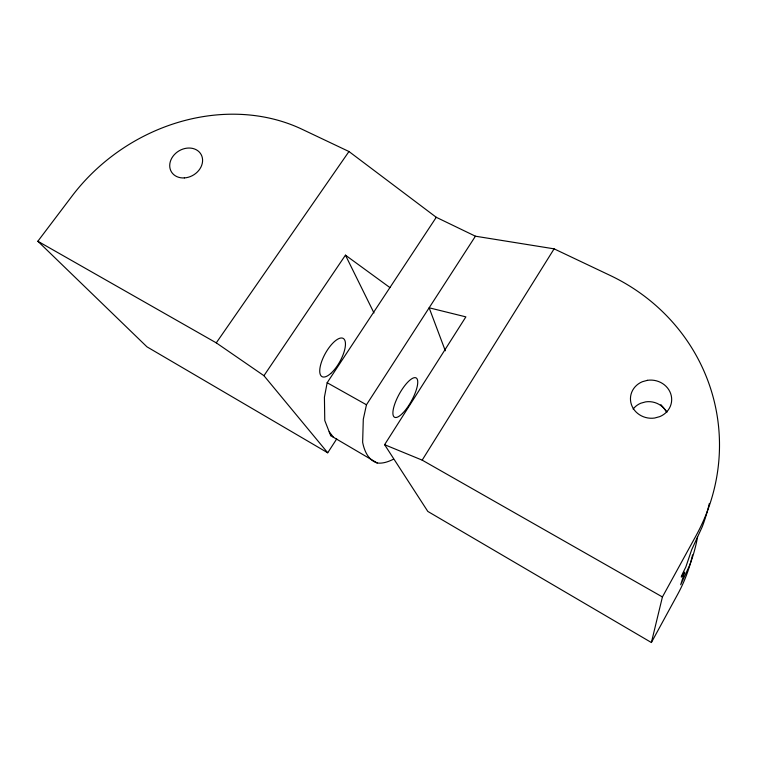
<?xml version="1.0" encoding="UTF-8"?>
<svg xmlns="http://www.w3.org/2000/svg" width="757" height="757" viewBox="0 0 757 757"><rect width="100%" height="100%" fill="white"/><g stroke="black" fill="none" stroke-linecap="round" stroke-linejoin="round"><path stroke-width="1.14" d="M445.305 350.775L429.143 307.796L465.877 316.871L384.603 444.69L427.819 511.429L651.389 642.523L662.422 596.961L696.099 535.577A200.927 192.098 -10.6 0 0 610.161 275.444L554.105 248.845L475.424 236.203L436.269 217.297L327.166 382.73L324.422 397.179L324.772 420.504L330.705 435.663L377.223 462.981A139.222 43.168 -62.3 0 0 393.385 459.234M475.424 236.203L366.464 404.777L363.294 419.217L362.641 442.287A174.422 53.756 -62.9 0 0 377.223 462.981M651.389 642.523L677.647 594.368A158.147 154.967 2.9 0 0 692.551 554.9M384.603 444.69L422.179 460.133L554.105 248.845M436.269 217.297L348.968 151.523L301.977 129.229A180.384 153.652 -34.4 0 0 72.019 196.091L37.85 241.246L146.953 346.829L327.724 452.79L336.704 438.937M330.705 435.663L331.386 434.613M327.724 452.79L263.947 375.69L345.447 255.156L389.921 287.584M37.85 241.246L216.275 342.864L348.968 151.523M327.166 382.73L366.464 404.777M422.179 460.133L662.422 596.961M216.275 342.864L263.947 375.69M329.181 431.764L333.563 437.414M345.447 255.156L373.977 312.953M697.576 536.855A165.13 161.241 -1.1 0 1 689.892 564.684L680.694 584.735L684.621 572.15L683.77 573.598A24.678 0.927 -61.8 0 1 685.795 567.097L691.643 549.847L702.288 526.673A190.575 183.383 -8.9 0 0 709.29 503.575M660.88 404.654A165.13 161.241 -1.1 0 1 666.803 411.884M633.126 409.073A19.568 18.187 8.8 0 1 640.829 403.207L645.655 401.872A19.568 18.187 8.8 0 1 666.766 412.404M647.396 380.326L642.305 381.736A20.638 19.067 7 0 0 631.414 404.579A20.638 19.067 7 0 0 654.644 418.034L659.811 416.605A20.638 19.067 7 0 0 670.711 393.725A20.638 19.067 7 0 0 647.396 380.326M184.348 177.923A17.203 14.071 -30.9 0 0 201.211 154.674A17.203 14.071 -30.9 0 0 172.918 156.377A17.203 14.071 -30.9 0 0 184.348 177.923M330.771 373.456A21.858 8.336 -61 0 0 344.539 339.761A21.858 8.336 -61 0 0 322.491 359.338A21.858 8.336 -61 0 0 330.771 373.456M402.469 413.417A22.426 7.002 -61.2 0 0 417.221 379.172A22.426 7.002 -61.2 0 0 396.261 400.169A22.426 7.002 -61.2 0 0 402.469 413.417"/></g></svg>
